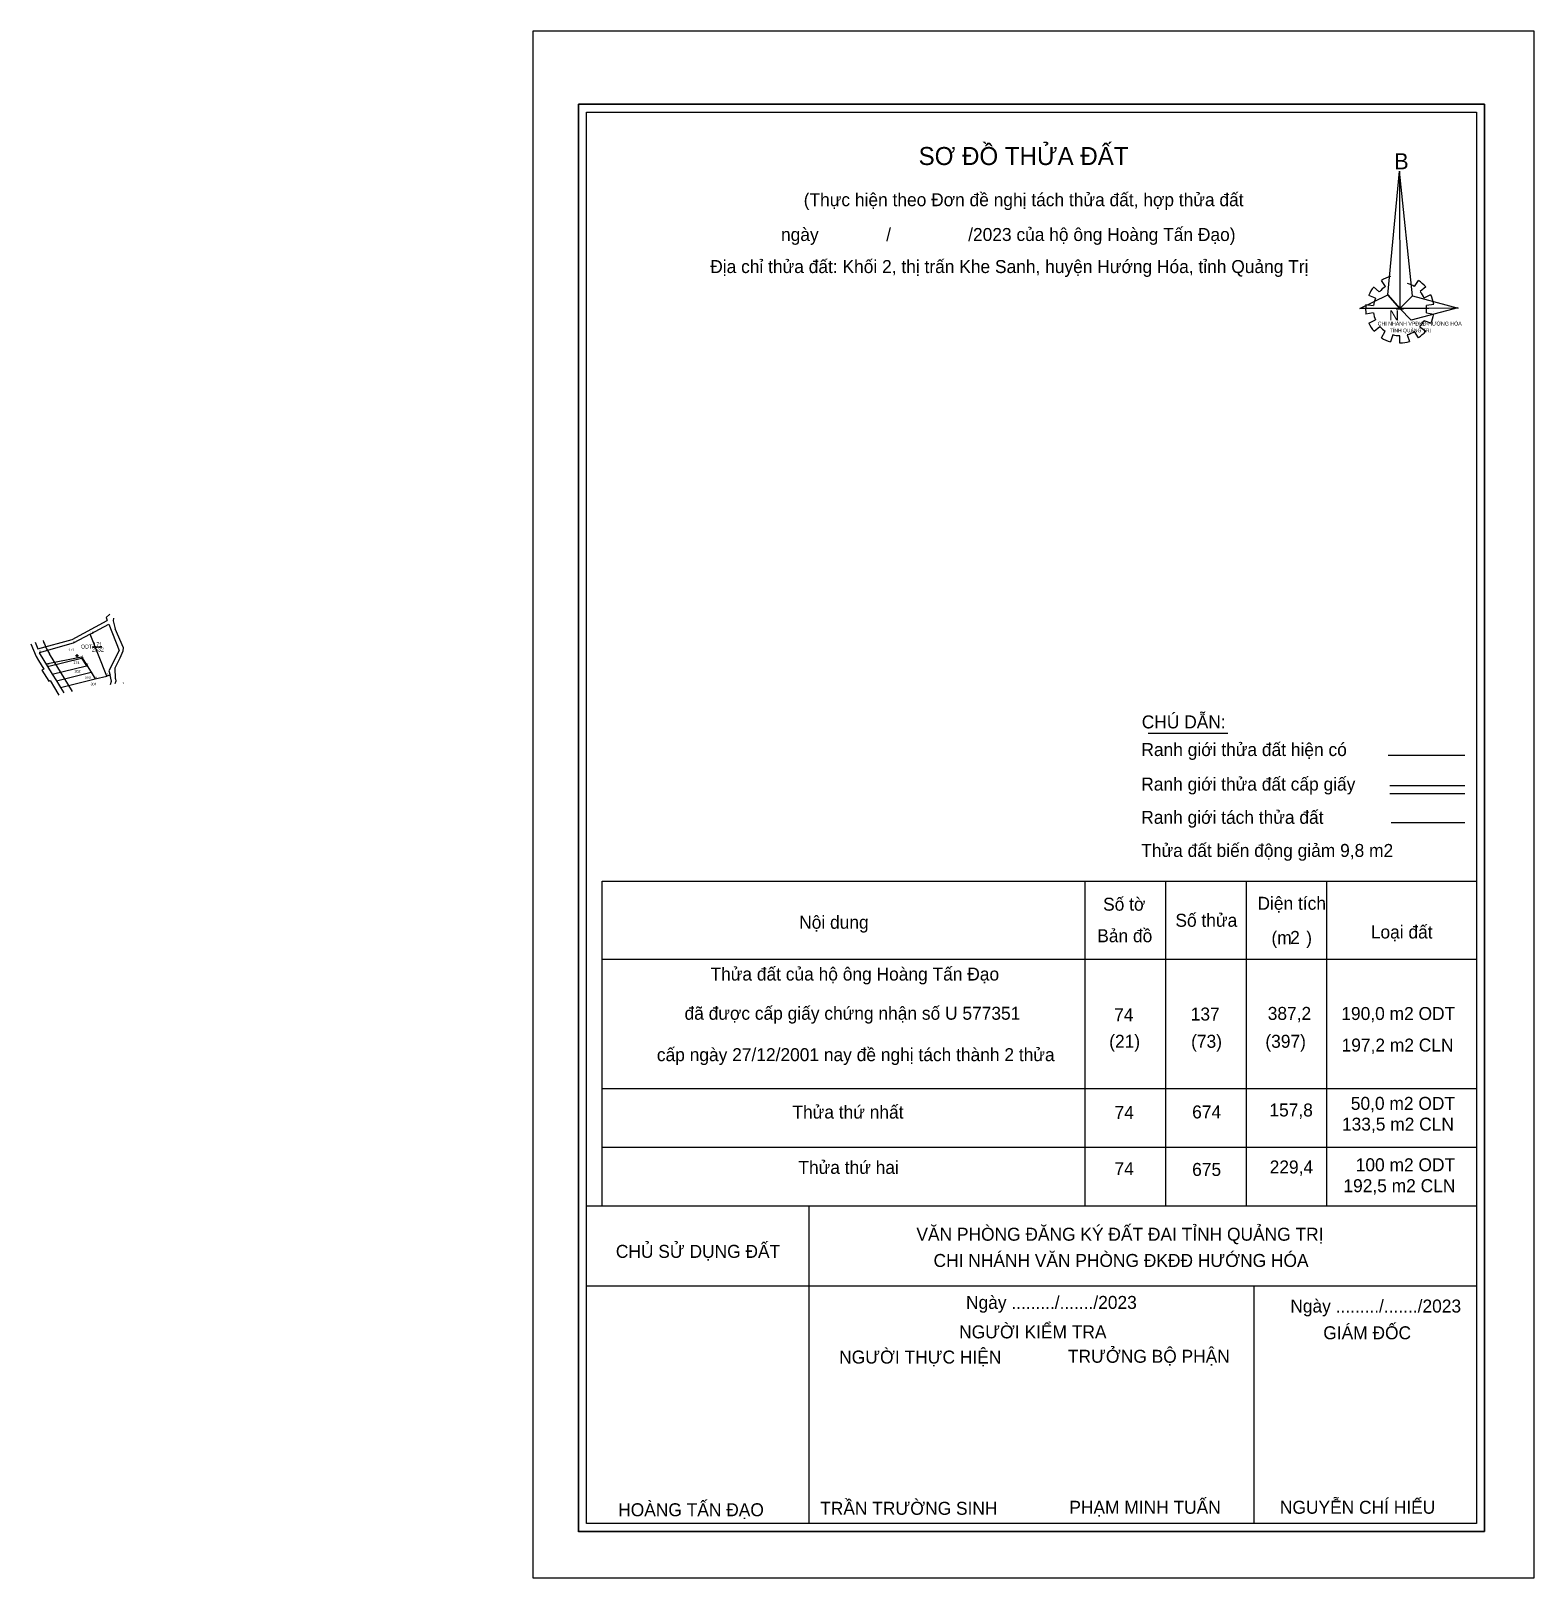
# Model space of a CAD drawing. Extents: x 551524 to 552682, y 1837293 to 1838485.
import ezdxf

# ---------------------------------------------------------------- set-up
doc = ezdxf.new("R2010")
doc.units = 0
for name, color, linetype in [('Level 1', 7, 'Continuous'), ('Level 10', 7, 'Continuous'), ('Level 11', 7, 'Continuous'), ('Level 12', 7, 'Continuous'), ('Level 13', 7, 'Continuous'), ('Level 15', 7, 'Continuous'), ('Level 16', 7, 'Continuous'), ('Level 19', 7, 'Continuous'), ('Level 2', 7, 'Continuous'), ('Level 30', 7, 'Continuous'), ('Level 62', 7, 'Continuous'), ('Level 7', 7, 'Continuous')]:
    doc.layers.add(name, color=color, linetype=linetype)

msp = doc.modelspace()

# ---------------------------------------------------------------- linework, layer by layer
at = {"layer": 'Level 1'}
for p, q in [((552643.5, 1837329.1), (552643.5, 1838428.6)), ((552558, 1838287.7), (552562.3, 1838283.9)), ((552567.1, 1838288), (552564, 1838292.6)), ((552589.4, 1838288), (552592.5, 1838292.6)), ((552598.1, 1838287.7), (552593.9, 1838284.1)), ((552552, 1838274.3), (552557.7, 1838273.4)), ((552559.4, 1838279.1), (552554.2, 1838281.2)), ((552596.9, 1838279.3), (552602.1, 1838281.8)), ((552604.4, 1838274.3), (552598.6, 1838273.4)), ((552557.7, 1838267.7), (552552, 1838266.8)), ((552554.2, 1838259.9), (552559.4, 1838262.3)), ((552575.4, 1838270.9), (552580.9, 1838270.9)), ((552598.6, 1838267.7), (552604.4, 1838266.8)), ((552604.4, 1838268.9), (552604.4, 1838268.9)), ((552604.4, 1838268.9), (552604.4, 1838268.9)), ((552562.8, 1838257), (552558.3, 1838253.4)), ((552564, 1838248.6), (552566.9, 1838253.6)), ((552572.7, 1838250.9), (552571, 1838245.4)), ((552583.8, 1838250.9), (552585.5, 1838245.6)), ((552592.5, 1838248.6), (552589.4, 1838253.4)), ((552593.6, 1838257), (552598.2, 1838253.6)), ((552602.1, 1838259.7), (552596.8, 1838261.7)), ((552578.1, 1838244.5), (552578.1, 1838250.1))]:
    msp.add_line(p, q, dxfattribs=at)
msp.add_lwpolyline([(552643.5, 1838428.6), (551945.6, 1838428.6), (551945.6, 1837329.1), (552643.5, 1837329.1)], dxfattribs=at)
for points in [[(552577.8, 1838376.8), (552578.1, 1838271.1), (552568.9, 1838281.6)], [(552577.8, 1838376.8), (552578.1, 1838271.1), (552587.9, 1838280.9)], [(552547.4, 1838271.1), (552568.9, 1838281.6), (552578.1, 1838271.1)], [(552623.2, 1838271.4), (552578.1, 1838271.1), (552587.9, 1838280.9)], [(552622.9, 1838271.6), (552587, 1838262), (552578.1, 1838271.1)]]:
    msp.add_lwpolyline(points, close=True, dxfattribs=at)
for centre, major_axis, start_param, end_param in [((552578.2, 1838270.7), (26.3, 0), 2.439582, 2.724002), ((552578.2, 1838270.7), (20.6, 0), 2.133735, 2.444963), ((552578.2, 1838270.7), (26.3, 0), 1.84956, 2.139009), ((552578.2, 1838270.7), (20.6, 0), 1.002709, 1.275562), ((552578.2, 1838270.7), (26.3, 0), 0.710562, 0.996872), ((552578.1, 1838270.3), (22.1, -14.3), 3.569886, 3.856919), ((552578.2, 1838270.7), (20.6, 0), 2.723685, 3.015158), ((552578.2, 1838270.7), (20.6, 0), 0.426784, 0.706465), ((552578.2, 1838270.7), (26.3, 0), 0.139051, 0.433933), ((552578.2, 1838270.7), (20.6, 0), 3.2823, 3.561051), ((552578.2, 1838270.7), (20.6, 0), 6.135584, 6.416185), ((552578.2, 1838270.7), (26.3, 0), 5.849798, 6.138396), ((552578.2, 1838270.7), (26.3, 0), 3.569886, 3.856919), ((552578.2, 1838270.7), (20.6, 0), 3.860776, 4.132583), ((552578.2, 1838270.7), (20.6, 0), 4.438547, 4.71314), ((552578.2, 1838270.7), (20.6, 0), 4.990871, 5.284602), ((552578.2, 1838270.7), (26.3, 0), 5.285614, 5.570855), ((552578.2, 1838270.7), (20.6, 0), 5.549695, 5.830716), ((552578.1, 1838270.6), (26.3, 0), 4.147091, 4.436593), ((552578.2, 1838270.7), (26.3, 0), 4.71301, 4.997611)]:
    msp.add_ellipse(centre, major_axis=major_axis, ratio=0.995001, start_param=start_param, end_param=end_param, dxfattribs=at)
at = {"layer": 'Level 10'}
msp.add_line((551594.8, 1837982.6), (551595, 1837982.7), dxfattribs=at)
msp.add_lwpolyline([(551582.1, 1837988), (551569.3, 1838020.4), (551556.3, 1838013.3), (551530.1, 1838005.9), (551536.6, 1837995.4), (551562.8, 1838001.9), (551566.5, 1837995.9), (551567, 1837996), (551570.1, 1837990.9), (551573.3, 1837985.8), (551582.1, 1837988)], dxfattribs=at)
at = {"layer": 'Level 11'}
for p, q in [((551558.6, 1838003.6), (551558, 1838003.6)), ((551559.2, 1838004.2), (551558.6, 1838003.6)), ((551558.6, 1838003.6), (551559.2, 1838003)), ((551559.2, 1838004.9), (551559.2, 1838004.2)), ((551559.8, 1838003.6), (551559.2, 1838004.2)), ((551559.2, 1838003), (551559.8, 1838003.6)), ((551559.2, 1838003), (551559.2, 1838002.4)), ((551560.5, 1838003.6), (551559.8, 1838003.6))]:
    msp.add_line(p, q, dxfattribs=at)
msp.add_circle((551559.2, 1838003.6), 0.15, dxfattribs=at)
at = {"layer": 'Level 13'}
msp.add_line((551570.9, 1838010.4), (551578.5, 1838010.4), dxfattribs=at)
at = {"layer": 'Level 16'}
for p, q in [((551569.3, 1838020.4), (551583.7, 1838028.1)), ((551581.6, 1838033.1), (551582.5, 1838030.8)), ((551527, 1838014.1), (551529, 1838008.9)), ((551529, 1838008.9), (551555.5, 1838016.2)), ((551589.3, 1837995.8), (551592.5, 1838002)), ((551592.5, 1838002), (551594.9, 1838007.5)), ((551536.6, 1837995.4), (551540.2, 1837989.5)), ((551540.2, 1837989.5), (551566.5, 1837995.9)), ((551540.2, 1837989.5), (551543.4, 1837984.4)), ((551543.4, 1837984.4), (551570.1, 1837990.9)), ((551543.4, 1837984.4), (551546.6, 1837979.3)), ((551546.6, 1837979.3), (551573.3, 1837985.8)), ((551546.6, 1837979.3), (551549.2, 1837975)), ((552384.2, 1837944), (552445.8, 1837944))]:
    msp.add_line(p, q, dxfattribs=at)
for points in [[(551555.5, 1838016.2), (551582.5, 1838030.8)], [(551584.5, 1838035.7), (551581.6, 1838033.1)], [(551583.7, 1838028.1), (551591.7, 1838007.7), (551583.7, 1837992.1), (551584.7, 1837988.6), (551582.1, 1837988)], [(551587.3, 1838032.7), (551587.1, 1838030.6), (551588.7, 1838024.5)], [(551594.9, 1838007.5), (551595.1, 1838009.7), (551588.7, 1838024.5)], [(551523.8, 1838012.8), (551527.9, 1838003), (551529.7, 1838000)], [(551529.7, 1838000), (551533.7, 1837993.4), (551533.8, 1837993.2), (551532.2, 1837992.6), (551532.2, 1837992.6), (551537.5, 1837984.1), (551538.7, 1837984.5), (551539.4, 1837983.3), (551541.2, 1837980.3), (551545.3, 1837973.4)], [(551585.1, 1837981.6), (551585.9, 1837984.1), (551584.7, 1837988.6)], [(551589, 1837985.8), (551588.6, 1837994.4), (551589.3, 1837995.8)], [(551589, 1837985.8), (551589.1, 1837984), (551588.5, 1837982.1)]]:
    msp.add_lwpolyline(points, dxfattribs=at)
at = {"layer": 'Level 19'}
msp.add_lwpolyline([(551535.4, 1837997.4), (551562.8, 1838002.8), (551567, 1837996)], dxfattribs=at)
at = {"layer": 'Level 2'}
msp.add_lwpolyline([(551910.7, 1838484.9), (552681.5, 1838484.9), (552681.5, 1837293.3), (551910.7, 1837293.3)], close=True, dxfattribs=at)
at = {"layer": 'Level 30'}
msp.add_lwpolyline([(551555.9, 1837976.1), (551538, 1838005.2)], dxfattribs=at)
msp.add_arc((551582.5, 1838032.6), 52.3, 199.1108, 211.5966, dxfattribs=at)
at = {"layer": 'Level 62'}
for p, q in [((552569.2, 1837927.1), (552628.2, 1837927.1)), ((552570.4, 1837903.8), (552628.2, 1837903.8)), ((552570.4, 1837897.6), (552628.2, 1837897.6)), ((552571.6, 1837875.1), (552628.2, 1837875.1)), ((552335.9, 1837830.1), (552397.9, 1837830.1)), ((552335.9, 1837769.9), (552335.9, 1837830.1)), ((552397.9, 1837830.1), (552460, 1837830.1)), ((552397.9, 1837769.9), (552397.9, 1837830.1)), ((552460, 1837830.1), (552522, 1837830.1)), ((552460, 1837769.9), (552460, 1837830.1)), ((552522, 1837830.1), (552637.2, 1837830.1)), ((552522, 1837769.9), (552522, 1837830.1)), ((551963.8, 1837769.9), (552335.9, 1837769.9)), ((551963.8, 1837670.3), (551963.8, 1837769.9)), ((552335.9, 1837769.9), (552397.9, 1837769.9)), ((552335.9, 1837670.3), (552335.9, 1837769.9)), ((552397.9, 1837769.9), (552460, 1837769.9)), ((552397.9, 1837670.3), (552397.9, 1837769.9)), ((552460, 1837769.9), (552522, 1837769.9)), ((552460, 1837670.3), (552460, 1837769.9)), ((552522, 1837769.9), (552637.2, 1837769.9)), ((552522, 1837670.3), (552522, 1837769.9)), ((551963.8, 1837670.3), (552335.9, 1837670.3)), ((551963.8, 1837625.1), (551963.8, 1837670.3)), ((552335.9, 1837670.3), (552397.9, 1837670.3)), ((552335.9, 1837625.1), (552335.9, 1837670.3)), ((552397.9, 1837670.3), (552460, 1837670.3)), ((552397.9, 1837625.1), (552397.9, 1837670.3)), ((552460, 1837670.3), (552522, 1837670.3)), ((552460, 1837625.1), (552460, 1837670.3)), ((552522, 1837670.3), (552637.2, 1837670.3)), ((552522, 1837625.1), (552522, 1837670.3)), ((551963.8, 1837625.1), (552335.9, 1837625.1)), ((551963.8, 1837580), (551963.8, 1837625.1)), ((552335.9, 1837625.1), (552397.9, 1837625.1)), ((552335.9, 1837580), (552335.9, 1837625.1)), ((552397.9, 1837625.1), (552460, 1837625.1)), ((552397.9, 1837580), (552397.9, 1837625.1)), ((552460, 1837625.1), (552522, 1837625.1)), ((552460, 1837580), (552460, 1837625.1)), ((552522, 1837625.1), (552637.2, 1837625.1)), ((552522, 1837580), (552522, 1837625.1)), ((551945.5, 1837329), (551945.5, 1837574)), ((551951.7, 1837580), (552637.3, 1837580)), ((552123.1, 1837518.4), (552123.1, 1837580)), ((551951.7, 1837518.4), (552123.1, 1837518.4)), ((551951.7, 1837518.4), (551951.7, 1837518.4)), ((551951.7, 1837335.3), (551951.7, 1837518.4)), ((552123.1, 1837518.4), (552465.9, 1837518.4)), ((552123.1, 1837335.3), (552123.1, 1837518.4)), ((552465.9, 1837518.4), (552637.2, 1837518.4)), ((552465.9, 1837518.4), (552465.9, 1837518.4)), ((552465.9, 1837335.3), (552465.9, 1837518.4))]:
    msp.add_line(p, q, dxfattribs=at)
msp.add_lwpolyline([(551945.6, 1838428.6), (552643.5, 1838428.6), (552643.5, 1837329.1), (551945.6, 1837329.1)], close=True, dxfattribs=at)
for points in [[(552637.3, 1837580), (552637.3, 1837335.3), (551951.8, 1837335.3), (551951.8, 1838422.4), (552637.3, 1838422.4), (552637.3, 1837580)], [(551963.8, 1837769.9), (551963.8, 1837830.1), (552335.9, 1837830.1)]]:
    msp.add_lwpolyline(points, dxfattribs=at)
at = {"layer": 'Level 7'}
for p, q in [((551556.3, 1838013.3), (551556.3, 1838013.3)), ((551569.3, 1838020.4), (551569.3, 1838020.4)), ((551569.3, 1838020.4), (551569.3, 1838020.4)), ((551530.1, 1838005.9), (551530.1, 1838005.9)), ((551562.8, 1838001.9), (551562.8, 1838001.9)), ((551536.6, 1837995.4), (551536.6, 1837995.4)), ((551566.5, 1837995.9), (551566.5, 1837995.9)), ((551567, 1837996), (551567, 1837996)), ((551573.3, 1837985.8), (551573.3, 1837985.8)), ((551582.1, 1837988), (551582.1, 1837988))]:
    msp.add_line(p, q, dxfattribs=at)

# ---------------------------------------------------------------- texts
at = {"layer": 'Level 1'}
for s, height, p in [('B', 12.4, (552573.9, 1838378.3)), ('N', 7.75, (552570, 1838261.9)), ('CHI NHÁNH VPĐKĐ-HƯỚNG HÓA', 2.932, (552561.1, 1838258)), ('TỈNH QUẢNG TRỊ', 2.802, (552570.5, 1838252.8))]:
    msp.add_text(s, height=height, dxfattribs=at).set_placement(p)
at = {"layer": 'Level 12'}
for s, p in [('9', (551556.3, 1838013.3)), ('1', (551569.3, 1838020.4)), ('10', (551569.3, 1838020.4)), ('8', (551530.1, 1838005.9)), ('6', (551562.8, 1838001.9)), ('7', (551536.6, 1837995.4)), ('5', (551566.5, 1837995.9)), ('4', (551567, 1837996)), ('2', (551582.1, 1837988)), ('3', (551573.3, 1837985.8))]:
    msp.add_text(s, height=1.8, dxfattribs=at).set_placement(p)
at = {"layer": 'Level 13'}
for s, height, p in [('ODT', 3, (551562.3, 1838009.2)), ('171', 3, (551571.8, 1838010.9)), ('2532', 3, (551570.7, 1838006.9)), ('174', 2, (551556.5, 1837997.3)), ('302', 2, (551557.3, 1837990.6)), ('303', 2, (551565.2, 1837985.9)), ('304', 2, (551569.7, 1837980.8))]:
    msp.add_text(s, height=height, dxfattribs=at).set_placement(p)
at = {"layer": 'Level 15'}
msp.add_text('171', height=2, dxfattribs=at).set_placement((551552.6, 1838007.2))
at = {"layer": 'Level 62'}
for s, height, p in [('SƠ ĐỒ THỬA ĐẤT', 13.878, (552207.5, 1838381.6)), ('(Thực hiện theo Đơn đề nghị tách thửa đất, hợp thửa đất', 10, (552119, 1838349.9)), ('ngày              /                /2023 của hộ ông Hoàng Tấn Đạo)', 10, (552101.5, 1838323.1)), ('Địa chỉ thửa đất: Khối 2, thị trấn Khe Sanh, huyện Hướng Hóa, tỉnh Quảng Trị', 10, (552047, 1838298.4)), ('CHÚ DẪN:', 10, (552379.4, 1837947.7)), ('Ranh giới thửa đất hiện có', 10, (552379.1, 1837926.4)), ('Ranh giới thửa đất cấp giấy', 10, (552379, 1837899.8)), ('Ranh giới tách thửa đất', 10, (552379, 1837874.2)), ('Thửa đất biến động giảm 9,8 m2', 10, (552379, 1837848.7)), ('Số tờ', 10, (552349.6, 1837807.3)), ('Diện tích', 10, (552468.5, 1837808)), ('Nội dung', 10, (552115.5, 1837793.4)), ('Số thửa', 10, (552405.3, 1837794.9)), ('Bản đồ', 10, (552345.1, 1837783)), ('(m   )', 10, (552479.3, 1837781.5)), ('2', 10, (552493.7, 1837781.7)), ('Loại đất', 10, (552555.8, 1837785.9)), ('Thửa đất của hộ ông Hoàng Tấn Đạo', 10, (552047.2, 1837753.5)), (' đã được cấp giấy chứng nhận số U 577351 ', 10, (552023.5, 1837723.3)), ('74', 10, (552358.1, 1837722.1)), ('137', 10, (552417.1, 1837722.7)), ('387,2', 10, (552476.4, 1837723.2)), ('190,0 m2 ODT', 10, (552533.1, 1837723.1)), ('cấp ngày 27/12/2001 nay đề nghị tách thành 2 thửa', 10, (552005.9, 1837691.4)), ('(21)', 10, (552354.3, 1837701.7)), ('(73)', 10, (552417.4, 1837701.7)), ('(397)', 10, (552474.6, 1837701.7)), ('197,2 m2 CLN', 10, (552533.3, 1837698.8)), ('Thửa thứ nhất', 10, (552110.3, 1837647.2)), ('74', 10, (552358.4, 1837646.8)), ('674', 10, (552418.2, 1837647.3)), ('157,8', 10, (552477.7, 1837648.8)), ('50,0 m2 ODT', 10, (552540.4, 1837653.9)), ('133,5 m2 CLN', 10, (552533.6, 1837637.9)), ('Thửa thứ hai', 10, (552114.9, 1837604.6)), ('74', 10, (552358.4, 1837603.6)), ('675', 10, (552418.2, 1837603)), ('229,4', 10, (552477.9, 1837604.9)), ('100 m2 ODT', 10, (552544.2, 1837606.6)), ('192,5 m2 CLN', 10, (552534.7, 1837590.5)), ('VĂN PHÒNG ĐĂNG KÝ ĐẤT ĐAI TỈNH QUẢNG TRỊ', 10, (552205.8, 1837553.1)), ('CHỦ SỬ DỤNG ĐẤT', 10, (551974.3, 1837539.9)), ('CHI NHÁNH VĂN PHÒNG ĐKĐĐ HƯỚNG HÓA', 10, (552219, 1837532.9)), ('Ngày ........./......./2023', 10, (552244, 1837500.6)), ('Ngày ........./......./2023', 10, (552493.8, 1837497.8)), ('NGƯỜI KIỂM TRA', 10, (552238.7, 1837477.9)), ('GIÁM ĐỐC', 10, (552519.2, 1837477.2)), ('NGƯỜI THỰC HIỆN', 10, (552146.3, 1837458.5)), ('TRƯỞNG BỘ PHẬN', 10, (552322.5, 1837459.1)), ('HOÀNG TẤN ĐẠO', 10, (551976.1, 1837340.9)), ('TRẦN TRƯỜNG SINH', 10, (552131.7, 1837342)), ('PHẠM MINH TUẤN', 10, (552323.6, 1837342.8)), ('NGUYỄN CHÍ HIẾU', 10, (552485.8, 1837342.8))]:
    msp.add_text(s, height=height, dxfattribs=at).set_placement(p)

doc.saveas('drawing.dxf')
